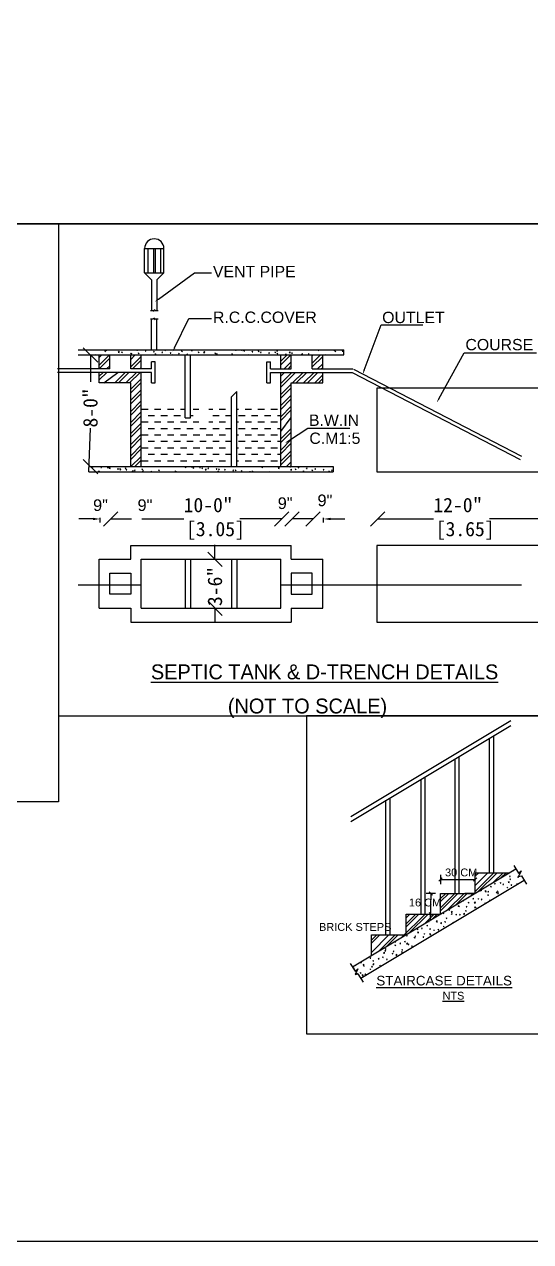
# Model space of a CAD drawing. Header units: metres. Extents: x 515 to 706, y -4 to 163.
# Drawn here: x 595.6 to 603.45, y 71.95 to 90.84 of the extents above; entities that cross this region are included whole.
import ezdxf

# ---------------------------------------------------------------- set-up
doc = ezdxf.new("R2010")
doc.units = ezdxf.units.M
doc.header["$MEASUREMENT"] = 0
doc.styles.add('ld', font='arial.ttf')
doc.styles.add('style1', font='swisse.ttf', dxfattribs={"height": 1})
doc.styles.add('STYLE2', font='@NSimSun.ttf', dxfattribs={"height": 0.23})
doc.styles.add('STYLE3', font='GOTHIC.TTF')

msp = doc.modelspace()

# ---------------------------------------------------------------- linework, layer by layer
at = {"lineweight": 30}
for p, q in [((597.46807, 87.36618), (597.76587, 87.36618)), ((597.46807, 86.98716), (597.46807, 87.36618)), ((597.51953, 87.36618), (597.51953, 86.98716)), ((597.60672, 87.36618), (597.60672, 86.98716)), ((597.63236, 87.36618), (597.63236, 86.98716)), ((597.71442, 87.36618), (597.71442, 86.98716)), ((597.76587, 86.98716), (597.76587, 87.36618)), ((597.46807, 86.98716), (597.76587, 86.98716)), ((597.57636, 86.87887), (597.46807, 86.98716)), ((597.65758, 86.87887), (597.76587, 86.98716)), ((597.68266, 86.58005), (598.24169, 86.98882)), ((598.24169, 86.98882), (598.50448, 86.98882)), ((597.57636, 86.87887), (597.57636, 86.40142)), ((597.65758, 86.87887), (597.65758, 86.40142)), ((597.55832, 86.40142), (597.60379, 86.40142)), ((597.60379, 86.38715), (597.62964, 86.4159)), ((597.62964, 86.40142), (597.67563, 86.40142)), ((597.55832, 86.27288), (597.60379, 86.27288)), ((597.57636, 85.79421), (597.57636, 86.27288)), ((597.60379, 86.28714), (597.62964, 86.25839)), ((597.62964, 86.27288), (597.67563, 86.27288)), ((597.65758, 85.79421), (597.65758, 86.27288)), ((597.93177, 85.82334), (598.15409, 86.27708)), ((598.15409, 86.27708), (598.50448, 86.27708)), ((600.87263, 85.47632), (601.13394, 86.17894)), ((601.13394, 86.17894), (601.7814, 86.17894)), ((596.43931, 85.79421), (600.55437, 85.79421)), ((596.73962, 85.60121), (596.51606, 85.82477)), ((596.866, 85.78503), (596.8748, 85.79421)), ((596.866, 85.78503), (596.88205, 85.78254)), ((596.88206, 85.78254), (596.8807, 85.79421)), ((597.34596, 85.78547), (597.3533, 85.79421)), ((597.34596, 85.78547), (597.35675, 85.78452)), ((597.35675, 85.78452), (597.35497, 85.79421)), ((597.47542, 85.77414), (597.48412, 85.78451)), ((597.48621, 85.77319), (597.48412, 85.78451)), ((597.78027, 85.78599), (597.79291, 85.79084)), ((597.78027, 85.78599), (597.78925, 85.77993)), ((597.78925, 85.77993), (597.79291, 85.79084)), ((598.19042, 85.7816), (598.20251, 85.79421)), ((598.20648, 85.77911), (598.20472, 85.79421)), ((598.87438, 85.78532), (598.88184, 85.79421)), ((598.87438, 85.78532), (598.88516, 85.78437)), ((598.88517, 85.78437), (598.88335, 85.79421)), ((598.96944, 85.78638), (598.98208, 85.79123)), ((598.96944, 85.78638), (598.97842, 85.78033)), ((598.97842, 85.78033), (598.98208, 85.79123)), ((599.00383, 85.77399), (599.01253, 85.78436)), ((599.01462, 85.77304), (599.01254, 85.78436)), ((599.51484, 85.77817), (599.5289, 85.79283)), ((599.53089, 85.77568), (599.5289, 85.79282)), ((600.15861, 85.78678), (600.17124, 85.79163)), ((600.15861, 85.78678), (600.16759, 85.78072)), ((600.16759, 85.78072), (600.17125, 85.79162)), ((600.40279, 85.78516), (600.41038, 85.79421)), ((600.40279, 85.78516), (600.41358, 85.78422)), ((600.41358, 85.78422), (600.41174, 85.79421)), ((600.53225, 85.77384), (600.54095, 85.78421)), ((600.54304, 85.77289), (600.54095, 85.7842)), ((600.55437, 85.71299), (600.55437, 85.79421)), ((596.43931, 85.71299), (600.55437, 85.71299)), ((596.62784, 85.71299), (596.62784, 85.29354)), ((596.69898, 85.71299), (596.71147, 85.71778)), ((596.70987, 85.71299), (596.71147, 85.71778)), ((596.72931, 85.71299), (596.73243, 85.7167)), ((596.73312, 85.71299), (596.73244, 85.7167)), ((596.76418, 85.49641), (596.76418, 85.71299)), ((596.76418, 85.5561), (596.92107, 85.71299)), ((596.76418, 85.67096), (596.80621, 85.71299)), ((596.76418, 85.49867), (596.92662, 85.6611)), ((596.85048, 85.77114), (596.86312, 85.77599)), ((596.85048, 85.77114), (596.85946, 85.76509)), ((596.85946, 85.76509), (596.86312, 85.77599)), ((596.92662, 85.49641), (596.92662, 85.71299)), ((597.05862, 85.75516), (597.07268, 85.76981)), ((597.05862, 85.75516), (597.07467, 85.75267)), ((597.07468, 85.75267), (597.07268, 85.76981)), ((597.10986, 85.75669), (597.1225, 85.76154)), ((597.10986, 85.75669), (597.11884, 85.75063)), ((597.11884, 85.75063), (597.1225, 85.76154)), ((597.25124, 85.72528), (597.2653, 85.73993)), ((597.25124, 85.72528), (597.26729, 85.72279)), ((597.25149, 85.49641), (597.25149, 85.71299)), ((597.25149, 85.6414), (597.32308, 85.71299)), ((597.25149, 85.52654), (597.41393, 85.68897)), ((597.2673, 85.72279), (597.2653, 85.73993)), ((597.27879, 85.49641), (597.41393, 85.63154)), ((597.36924, 85.74223), (597.38188, 85.74708)), ((597.36924, 85.74223), (597.37822, 85.73618)), ((597.37822, 85.73618), (597.38188, 85.74708)), ((597.41393, 85.49641), (597.41393, 85.71299)), ((597.47542, 85.77414), (597.48621, 85.7732)), ((597.63051, 85.6047), (597.57636, 85.6047)), ((597.57636, 85.49641), (597.57636, 85.6047)), ((597.60487, 85.76281), (597.61357, 85.77318)), ((597.60487, 85.76281), (597.61566, 85.76187)), ((597.61566, 85.76187), (597.61358, 85.77318)), ((597.62862, 85.72778), (597.64126, 85.73263)), ((597.62862, 85.72778), (597.6376, 85.72172)), ((597.63051, 85.27982), (597.63051, 85.6047)), ((597.6376, 85.72172), (597.64126, 85.73263)), ((597.73433, 85.75149), (597.74303, 85.76186)), ((597.73433, 85.75149), (597.74511, 85.75054)), ((597.74512, 85.75054), (597.74303, 85.76186)), ((597.86378, 85.74016), (597.87248, 85.75053)), ((597.86378, 85.74016), (597.87457, 85.73922)), ((597.87457, 85.73922), (597.87249, 85.75053)), ((597.888, 85.71332), (597.90064, 85.71817)), ((597.888, 85.71332), (597.8885, 85.71299)), ((597.8989, 85.71299), (597.90064, 85.71817)), ((597.99324, 85.72884), (598.00194, 85.73921)), ((597.99324, 85.72884), (598.00402, 85.72789)), ((598.00403, 85.72789), (598.00194, 85.7392)), ((598.03965, 85.77154), (598.05229, 85.77639)), ((598.03965, 85.77154), (598.04863, 85.76548)), ((598.04863, 85.76548), (598.05229, 85.77638)), ((598.09526, 84.73837), (598.09526, 85.71299)), ((598.12269, 85.71751), (598.13139, 85.72788)), ((598.12269, 85.71751), (598.13348, 85.71657)), ((598.13348, 85.71656), (598.1314, 85.72788)), ((598.17648, 84.73837), (598.17648, 85.71299)), ((598.19042, 85.7816), (598.20647, 85.77911)), ((598.25785, 85.71299), (598.26085, 85.71655)), ((598.26151, 85.71299), (598.26085, 85.71655)), ((598.29903, 85.75708), (598.31167, 85.76193)), ((598.29903, 85.75708), (598.30801, 85.75103)), ((598.30801, 85.75102), (598.31167, 85.76193)), ((598.38304, 85.75173), (598.3971, 85.76638)), ((598.38304, 85.75173), (598.39909, 85.74924)), ((598.3991, 85.74924), (598.3971, 85.76638)), ((598.55841, 85.74263), (598.57105, 85.74748)), ((598.55841, 85.74263), (598.56739, 85.73657)), ((598.56739, 85.73657), (598.57105, 85.74747)), ((598.57566, 85.72186), (598.58972, 85.73651)), ((598.57566, 85.72186), (598.59171, 85.71937)), ((598.59172, 85.71936), (598.58972, 85.7365)), ((598.81779, 85.72817), (598.83043, 85.73302)), ((598.81779, 85.72817), (598.82677, 85.72212)), ((598.82677, 85.72211), (598.83043, 85.73302)), ((599.00383, 85.77399), (599.01462, 85.77305)), ((599.07717, 85.71372), (599.08981, 85.71857)), ((599.07717, 85.71372), (599.07825, 85.71299)), ((599.08794, 85.71299), (599.08981, 85.71856)), ((599.13329, 85.76266), (599.14199, 85.77303)), ((599.13329, 85.76266), (599.14407, 85.76172)), ((599.14408, 85.76172), (599.14199, 85.77303)), ((599.22882, 85.77193), (599.24146, 85.77678)), ((599.22882, 85.77193), (599.2378, 85.76587)), ((599.2378, 85.76587), (599.24146, 85.77678)), ((599.26274, 85.75134), (599.27144, 85.76171)), ((599.26274, 85.75134), (599.27353, 85.75039)), ((599.27353, 85.75039), (599.27145, 85.7617)), ((599.36317, 85.27982), (599.36317, 85.6047)), ((599.36317, 85.6047), (599.41731, 85.6047)), ((599.3922, 85.74001), (599.4009, 85.75038)), ((599.3922, 85.74001), (599.40298, 85.73907)), ((599.40299, 85.73906), (599.4009, 85.75038)), ((599.41731, 85.49641), (599.41731, 85.6047)), ((599.4882, 85.75747), (599.50084, 85.76233)), ((599.4882, 85.75747), (599.49718, 85.75142)), ((599.49718, 85.75142), (599.50084, 85.76232)), ((599.51484, 85.77817), (599.53089, 85.77568)), ((599.52165, 85.72869), (599.53035, 85.73906)), ((599.52165, 85.72869), (599.53244, 85.72774)), ((599.53244, 85.72774), (599.53036, 85.73905)), ((599.57975, 85.49641), (599.57975, 85.71299)), ((599.57975, 85.61502), (599.67771, 85.71299)), ((599.57975, 85.55759), (599.73514, 85.71299)), ((599.63342, 85.49641), (599.74219, 85.60517)), ((599.65111, 85.71736), (599.65981, 85.72773)), ((599.65111, 85.71736), (599.66189, 85.71642)), ((599.6619, 85.71641), (599.65981, 85.72773)), ((599.70746, 85.7483), (599.72152, 85.76295)), ((599.70746, 85.7483), (599.72351, 85.74581)), ((599.72351, 85.74581), (599.72152, 85.76295)), ((599.74219, 85.49641), (599.74219, 85.71299)), ((599.74758, 85.74302), (599.76022, 85.74787)), ((599.74758, 85.74302), (599.75656, 85.73696)), ((599.75656, 85.73696), (599.76022, 85.74787)), ((599.78639, 85.71299), (599.78926, 85.7164)), ((599.78989, 85.71299), (599.78927, 85.7164)), ((599.90008, 85.71843), (599.91414, 85.73308)), ((599.90008, 85.71843), (599.91613, 85.71594)), ((599.91614, 85.71593), (599.91414, 85.73307)), ((600.00696, 85.72857), (600.0196, 85.73342)), ((600.00696, 85.72857), (600.01594, 85.72251)), ((600.01594, 85.72251), (600.0196, 85.73341)), ((600.06706, 85.49641), (600.06706, 85.71299)), ((600.06706, 85.58546), (600.19458, 85.71299)), ((600.06706, 85.70032), (600.07972, 85.71299)), ((600.06706, 85.52803), (600.22949, 85.69047)), ((600.22949, 85.49641), (600.22949, 85.71299)), ((600.26634, 85.71411), (600.27898, 85.71896)), ((600.26634, 85.71411), (600.268, 85.71299)), ((600.27698, 85.71299), (600.27898, 85.71896)), ((600.41799, 85.77232), (600.43062, 85.77717)), ((600.41799, 85.77232), (600.42697, 85.76627)), ((600.42697, 85.76626), (600.43063, 85.77717)), ((600.53225, 85.77384), (600.54303, 85.7729)), ((602.03058, 85.0333), (602.42504, 85.74338)), ((602.42504, 85.74338), (603.54204, 85.74338)), ((596.92662, 85.49641), (596.11444, 85.49641)), ((597.57636, 85.44226), (596.11444, 85.44226)), ((596.76418, 85.27982), (596.76418, 85.44226)), ((596.76418, 85.38381), (596.82264, 85.44226)), ((596.76418, 85.32638), (596.88007, 85.44226)), ((596.83249, 85.27982), (597.05236, 85.44226)), ((596.87678, 85.49641), (596.92662, 85.54624)), ((597.00478, 85.27982), (597.16722, 85.44226)), ((597.06221, 85.27982), (597.22465, 85.44226)), ((597.17707, 85.27982), (597.33951, 85.44226)), ((597.2345, 85.27982), (597.39694, 85.44226)), ((597.57636, 85.49641), (597.25149, 85.49641)), ((597.39365, 85.49641), (597.41393, 85.51668)), ((597.41393, 83.98033), (597.41393, 85.44226)), ((597.57636, 85.27982), (597.57636, 85.44226)), ((599.41731, 85.49641), (599.74219, 85.49641)), ((599.41731, 85.44226), (600.6875, 85.44226)), ((599.41731, 85.27982), (599.41731, 85.44226)), ((599.57975, 83.98033), (599.57975, 85.44226)), ((599.57975, 85.27044), (599.75157, 85.44226)), ((599.57975, 85.3853), (599.63671, 85.44226)), ((599.57975, 85.21301), (599.809, 85.44226)), ((599.69085, 85.49641), (599.74219, 85.54774)), ((599.76142, 85.27982), (599.92386, 85.44226)), ((599.81885, 85.27982), (599.98129, 85.44226)), ((599.93371, 85.27982), (600.09615, 85.44226)), ((599.99114, 85.27982), (600.15358, 85.44226)), ((600.06706, 85.49641), (600.6982, 85.49641)), ((600.15029, 85.49641), (600.22949, 85.57561)), ((600.20772, 85.49641), (600.22949, 85.51818)), ((600.22949, 85.27982), (600.22949, 85.44226)), ((600.6875, 85.44226), (603.29289, 84.09228)), ((600.7081, 85.49233), (603.31349, 84.14235)), ((597.25149, 85.27982), (596.76418, 85.27982)), ((597.25149, 85.18196), (597.41393, 85.34439)), ((597.25149, 85.12453), (597.41393, 85.28696)), ((597.25149, 83.98033), (597.25149, 85.27982)), ((597.57636, 85.27982), (597.63051, 85.27982)), ((599.36317, 85.27982), (599.41731, 85.27982)), ((599.57975, 85.09815), (599.74219, 85.26059)), ((599.74219, 83.98033), (599.74219, 85.27982)), ((599.74219, 85.27982), (600.22949, 85.27982)), ((600.106, 85.27982), (600.22949, 85.40332)), ((600.16343, 85.27982), (600.22949, 85.34589)), ((597.25149, 85.00967), (597.41393, 85.1721)), ((597.25149, 84.95224), (597.41393, 85.11467)), ((598.8172, 85.06324), (598.89842, 85.14446)), ((598.8172, 83.98033), (598.8172, 85.06324)), ((598.89842, 83.98033), (598.89842, 85.14446)), ((599.57975, 85.04072), (599.74219, 85.20316)), ((599.57975, 84.92586), (599.74219, 85.0883)), ((599.57975, 84.86843), (599.74219, 85.03087)), ((601.07001, 85.19861), (601.07001, 83.89911)), ((603.66899, 85.19861), (601.07001, 85.19861)), ((597.25149, 84.83738), (597.41393, 84.99981)), ((597.25149, 84.77995), (597.41393, 84.94238)), ((597.4203, 84.87321), (597.52057, 84.87321)), ((597.62084, 84.87321), (597.72111, 84.87321)), ((597.82138, 84.87321), (597.92165, 84.87321)), ((598.02192, 84.87321), (598.09526, 84.87321)), ((598.22246, 84.87321), (598.31001, 84.87321)), ((598.46257, 84.87321), (598.52327, 84.87321)), ((598.62354, 84.87321), (598.72381, 84.87321)), ((598.89842, 84.87321), (598.92435, 84.87321)), ((599.02462, 84.87321), (599.12489, 84.87321)), ((599.22516, 84.87321), (599.32542, 84.87321)), ((599.42569, 84.87321), (599.52596, 84.87321)), ((599.57975, 84.75357), (599.74219, 84.91601)), ((599.57975, 84.69614), (599.74219, 84.85858)), ((597.25149, 84.66509), (597.41393, 84.82752)), ((597.25149, 84.60766), (597.41393, 84.77009)), ((597.25149, 84.4928), (597.41393, 84.65523)), ((597.41393, 84.77294), (597.4203, 84.77294)), ((597.4203, 84.67268), (597.52057, 84.67268)), ((597.52057, 84.77294), (597.62084, 84.77294)), ((597.62084, 84.67268), (597.72111, 84.67268)), ((597.72111, 84.77294), (597.82138, 84.77294)), ((597.82138, 84.67268), (597.92165, 84.67268)), ((597.92165, 84.77294), (598.02192, 84.77294)), ((598.02192, 84.67268), (598.12219, 84.67268)), ((598.09526, 84.73837), (598.17648, 84.73837)), ((598.17648, 84.77294), (598.22246, 84.77294)), ((598.22246, 84.67268), (598.31001, 84.67268)), ((598.46257, 84.67268), (598.52327, 84.67268)), ((598.52327, 84.77294), (598.62354, 84.77294)), ((598.62354, 84.67268), (598.72381, 84.67268)), ((598.72381, 84.77294), (598.8172, 84.77294)), ((598.89842, 84.67268), (598.92435, 84.67268)), ((598.92435, 84.77294), (599.02462, 84.77294)), ((599.02462, 84.67268), (599.12489, 84.67268)), ((599.12489, 84.77294), (599.22516, 84.77294)), ((599.22516, 84.67268), (599.32542, 84.67268)), ((599.32542, 84.77294), (599.42569, 84.77294)), ((599.42569, 84.67268), (599.52596, 84.67268)), ((599.52596, 84.77294), (599.57975, 84.77294)), ((599.57975, 84.52385), (599.74219, 84.74372)), ((596.60175, 83.89911), (596.62784, 84.57795)), ((597.25149, 84.43537), (597.41393, 84.5978)), ((597.25149, 84.32051), (597.41393, 84.48294)), ((597.41393, 84.57241), (597.4203, 84.57241)), ((597.4203, 84.47214), (597.52057, 84.47214)), ((597.52057, 84.57241), (597.62084, 84.57241)), ((597.62084, 84.47214), (597.72111, 84.47214)), ((597.72111, 84.57241), (597.82138, 84.57241)), ((597.82138, 84.47214), (597.92165, 84.47214)), ((597.92165, 84.57241), (598.02192, 84.57241)), ((598.02192, 84.47214), (598.12219, 84.47214)), ((598.12219, 84.57241), (598.22246, 84.57241)), ((598.22246, 84.47214), (598.32273, 84.47214)), ((598.32273, 84.57241), (598.423, 84.57241)), ((598.423, 84.47214), (598.52327, 84.47214)), ((598.52327, 84.57241), (598.62354, 84.57241)), ((598.62354, 84.47214), (598.72381, 84.47214)), ((598.72381, 84.57241), (598.8172, 84.57241)), ((598.89842, 84.47214), (598.92435, 84.47214)), ((598.92435, 84.57241), (599.02462, 84.57241)), ((599.02462, 84.47214), (599.12489, 84.47214)), ((599.12489, 84.57241), (599.22516, 84.57241)), ((599.22516, 84.47214), (599.32542, 84.47214)), ((599.32542, 84.57241), (599.42569, 84.57241)), ((599.42569, 84.47214), (599.52596, 84.47214)), ((599.52596, 84.57241), (599.57975, 84.57241)), ((599.57975, 84.40899), (599.74219, 84.57143)), ((599.57975, 84.35156), (599.74219, 84.514)), ((599.70079, 84.38048), (600.00095, 84.57815)), ((600.00095, 84.57815), (600.64982, 84.57815)), ((597.25149, 84.26308), (597.41393, 84.42551)), ((597.25149, 84.14822), (597.41393, 84.31065)), ((597.41393, 84.37187), (597.4203, 84.37187)), ((597.4203, 84.2716), (597.52057, 84.2716)), ((597.52057, 84.37187), (597.62084, 84.37187)), ((597.62084, 84.2716), (597.72111, 84.2716)), ((597.72111, 84.37187), (597.82138, 84.37187)), ((597.82138, 84.2716), (597.92165, 84.2716)), ((597.92165, 84.37187), (598.02192, 84.37187)), ((598.02192, 84.2716), (598.12219, 84.2716)), ((598.12219, 84.37187), (598.22246, 84.37187)), ((598.22246, 84.2716), (598.32273, 84.2716)), ((598.32273, 84.37187), (598.423, 84.37187)), ((598.423, 84.2716), (598.52327, 84.2716)), ((598.52327, 84.37187), (598.62354, 84.37187)), ((598.62354, 84.2716), (598.72381, 84.2716)), ((598.72381, 84.37187), (598.8172, 84.37187)), ((598.89842, 84.2716), (598.92435, 84.2716)), ((598.92435, 84.37187), (599.02462, 84.37187)), ((599.02462, 84.2716), (599.12489, 84.2716)), ((599.12489, 84.37187), (599.22516, 84.37187)), ((599.22516, 84.2716), (599.32542, 84.2716)), ((599.32542, 84.37187), (599.42569, 84.37187)), ((599.42569, 84.2716), (599.52596, 84.2716)), ((599.52596, 84.37187), (599.57975, 84.37187)), ((599.57975, 84.2367), (599.74219, 84.39914)), ((599.57975, 84.17927), (599.74219, 84.34171)), ((596.51606, 84.09211), (596.73962, 83.86855)), ((597.25149, 84.09079), (597.41393, 84.25322)), ((597.2559, 83.98033), (597.41393, 84.13836)), ((597.41393, 84.17133), (597.4203, 84.17133)), ((597.52057, 84.17133), (597.62084, 84.17133)), ((597.72111, 84.17133), (597.82138, 84.17133)), ((597.92165, 84.17133), (598.02192, 84.17133)), ((598.12219, 84.17133), (598.22246, 84.17133)), ((598.32273, 84.17133), (598.423, 84.17133)), ((598.52327, 84.17133), (598.62354, 84.17133)), ((598.72381, 84.17133), (598.8172, 84.17133)), ((598.92435, 84.17133), (599.02462, 84.17133)), ((599.12489, 84.17133), (599.22516, 84.17133)), ((599.32542, 84.17133), (599.42569, 84.17133)), ((599.52596, 84.17133), (599.57975, 84.17133)), ((599.57975, 84.06441), (599.74219, 84.22685)), ((599.57975, 84.00698), (599.74219, 84.16942)), ((596.60175, 83.98033), (600.39193, 83.98033)), ((596.60175, 83.89911), (600.39193, 83.89911)), ((596.65006, 83.98033), (596.65568, 83.97654)), ((596.65568, 83.97654), (596.65695, 83.98033)), ((596.66092, 83.97544), (596.66502, 83.98033)), ((596.66092, 83.97544), (596.67171, 83.9745)), ((596.67171, 83.9745), (596.67063, 83.98033)), ((596.75443, 83.90993), (596.76707, 83.91478)), ((596.75443, 83.90993), (596.76341, 83.90387)), ((596.76341, 83.90387), (596.76707, 83.91478)), ((596.79037, 83.96411), (596.79908, 83.97448)), ((596.79037, 83.96411), (596.80116, 83.96317)), ((596.80117, 83.96317), (596.79908, 83.97448)), ((596.88874, 83.96372), (596.90279, 83.97837)), ((596.88874, 83.96372), (596.90479, 83.96123)), ((596.90479, 83.96123), (596.9028, 83.97837)), ((596.90608, 83.96814), (596.91872, 83.97299)), ((596.90608, 83.96814), (596.91506, 83.96209)), ((596.91506, 83.96209), (596.91872, 83.97299)), ((596.91983, 83.95279), (596.92853, 83.96316)), ((596.91983, 83.95279), (596.93062, 83.95184)), ((596.93062, 83.95184), (596.92853, 83.96316)), ((597.02329, 83.89911), (597.02645, 83.90033)), ((597.02605, 83.89911), (597.02645, 83.90033)), ((597.04928, 83.94146), (597.05799, 83.95183)), ((597.04928, 83.94146), (597.06007, 83.94052)), ((597.06007, 83.94052), (597.05799, 83.95183)), ((597.08136, 83.93384), (597.09541, 83.94849)), ((597.08136, 83.93384), (597.09741, 83.93135)), ((597.09741, 83.93135), (597.09542, 83.94849)), ((597.16546, 83.95369), (597.1781, 83.95854)), ((597.16546, 83.95369), (597.17444, 83.94763)), ((597.17444, 83.94763), (597.1781, 83.95854)), ((597.17874, 83.93014), (597.18744, 83.94051)), ((597.17874, 83.93014), (597.18953, 83.92919)), ((597.18953, 83.92919), (597.18744, 83.9405)), ((597.27398, 83.90397), (597.28804, 83.91862)), ((597.27398, 83.90397), (597.29003, 83.90148)), ((597.29003, 83.90148), (597.28804, 83.91862)), ((597.30819, 83.91881), (597.31689, 83.92918)), ((597.30819, 83.91881), (597.31898, 83.91787)), ((597.31333, 83.98033), (597.41393, 84.08093)), ((597.31898, 83.91787), (597.3169, 83.92918)), ((597.4203, 84.07106), (597.52057, 84.07106)), ((597.42484, 83.93923), (597.43748, 83.94408)), ((597.42484, 83.93923), (597.43382, 83.93318)), ((597.43382, 83.93318), (597.43748, 83.94408)), ((597.43765, 83.90749), (597.44635, 83.91785)), ((597.43765, 83.90749), (597.44844, 83.90654)), ((597.44844, 83.90654), (597.44635, 83.91785)), ((597.56958, 83.89911), (597.5758, 83.90653)), ((597.57717, 83.89911), (597.57581, 83.90653)), ((597.62084, 84.07106), (597.72111, 84.07106)), ((597.68422, 83.92478), (597.69686, 83.92963)), ((597.68422, 83.92478), (597.6932, 83.91872)), ((597.6932, 83.91872), (597.69686, 83.92963)), ((597.82138, 84.07106), (597.92165, 84.07106)), ((597.83981, 83.98033), (597.84485, 83.97694)), ((597.84485, 83.97693), (597.84599, 83.98033)), ((597.9436, 83.91032), (597.95624, 83.91517)), ((597.9436, 83.91032), (597.95258, 83.90427)), ((597.95258, 83.90427), (597.95624, 83.91517)), ((598.02192, 84.07106), (598.12219, 84.07106)), ((598.09525, 83.96854), (598.10789, 83.97339)), ((598.09525, 83.96854), (598.10423, 83.96248)), ((598.10423, 83.96248), (598.10789, 83.97338)), ((598.18933, 83.97529), (598.19356, 83.98033)), ((598.18933, 83.97529), (598.20012, 83.97435)), ((598.20013, 83.97434), (598.19902, 83.98033)), ((598.21143, 83.89911), (598.21562, 83.90072)), ((598.21316, 83.96029), (598.22721, 83.97494)), ((598.21316, 83.96029), (598.22921, 83.9578)), ((598.21509, 83.89911), (598.21562, 83.90072)), ((598.22246, 84.07106), (598.32273, 84.07106)), ((598.22921, 83.9578), (598.22722, 83.97494)), ((598.31879, 83.96396), (598.32749, 83.97433)), ((598.31879, 83.96396), (598.32958, 83.96302)), ((598.32958, 83.96302), (598.32749, 83.97433)), ((598.35463, 83.95408), (598.36727, 83.95893)), ((598.35463, 83.95408), (598.36361, 83.94803)), ((598.36361, 83.94802), (598.36727, 83.95893)), ((598.40578, 83.93041), (598.41983, 83.94507)), ((598.40578, 83.93041), (598.42183, 83.92793)), ((598.42183, 83.92792), (598.41984, 83.94506)), ((598.423, 84.07106), (598.52327, 84.07106)), ((598.44824, 83.95264), (598.45694, 83.96301)), ((598.44824, 83.95264), (598.45903, 83.95169)), ((598.45903, 83.95169), (598.45695, 83.963)), ((598.5777, 83.94131), (598.5864, 83.95168)), ((598.5777, 83.94131), (598.58849, 83.94037)), ((598.58849, 83.94037), (598.5864, 83.95168)), ((598.5984, 83.90054), (598.61245, 83.91519)), ((598.5984, 83.90054), (598.6076, 83.89911)), ((598.61433, 83.89911), (598.61246, 83.91519)), ((598.61401, 83.93963), (598.62665, 83.94448)), ((598.61401, 83.93963), (598.62299, 83.93357)), ((598.62299, 83.93357), (598.62665, 83.94447)), ((598.62354, 84.07106), (598.72381, 84.07106)), ((598.70715, 83.92999), (598.71585, 83.94036)), ((598.70715, 83.92999), (598.71794, 83.92904)), ((598.71794, 83.92904), (598.71586, 83.94035)), ((598.83661, 83.91866), (598.84531, 83.92903)), ((598.83661, 83.91866), (598.8474, 83.91772)), ((598.8474, 83.91771), (598.84531, 83.92903)), ((598.87339, 83.92517), (598.88603, 83.93002)), ((598.87339, 83.92517), (598.88237, 83.91912)), ((598.88237, 83.91911), (598.88603, 83.93002)), ((598.89842, 84.07106), (598.92435, 84.07106)), ((598.96606, 83.90733), (598.97476, 83.9177)), ((598.96606, 83.90733), (598.97685, 83.90639)), ((598.97685, 83.90639), (598.97477, 83.9177)), ((599.02462, 84.07106), (599.12489, 84.07106)), ((599.02957, 83.98033), (599.03402, 83.97733)), ((599.03402, 83.97733), (599.03503, 83.98033)), ((599.09812, 83.89911), (599.10422, 83.90638)), ((599.10556, 83.89911), (599.10422, 83.90638)), ((599.13277, 83.91072), (599.14541, 83.91557)), ((599.13277, 83.91072), (599.14175, 83.90466)), ((599.14175, 83.90466), (599.14541, 83.91557)), ((599.22516, 84.07106), (599.32542, 84.07106)), ((599.28442, 83.96893), (599.29706, 83.97378)), ((599.28442, 83.96893), (599.2934, 83.96287)), ((599.2934, 83.96287), (599.29706, 83.97378)), ((599.39958, 83.89911), (599.40479, 83.90111)), ((599.40412, 83.89911), (599.40479, 83.90111)), ((599.42569, 84.07106), (599.52596, 84.07106)), ((599.53757, 83.95686), (599.55163, 83.97151)), ((599.53757, 83.95686), (599.55363, 83.95437)), ((599.5438, 83.95447), (599.55644, 83.95933)), ((599.5438, 83.95447), (599.55278, 83.94842)), ((599.55363, 83.95437), (599.55163, 83.97151)), ((599.55278, 83.94842), (599.55644, 83.95932)), ((599.66796, 83.98033), (599.74219, 84.05456)), ((599.71775, 83.97514), (599.72211, 83.98033)), ((599.71775, 83.97514), (599.72854, 83.9742)), ((599.72539, 83.98033), (599.74219, 83.99713)), ((599.72854, 83.97419), (599.72741, 83.98033)), ((599.73019, 83.92699), (599.74425, 83.94164)), ((599.73019, 83.92699), (599.74625, 83.9245)), ((599.74625, 83.92449), (599.74426, 83.94163)), ((599.80318, 83.94002), (599.81582, 83.94487)), ((599.80318, 83.94002), (599.81216, 83.93396)), ((599.81216, 83.93396), (599.81582, 83.94487)), ((599.8472, 83.96381), (599.8559, 83.97418)), ((599.8472, 83.96381), (599.85799, 83.96287)), ((599.85799, 83.96287), (599.85591, 83.97418)), ((599.92474, 83.89911), (599.93687, 83.91176)), ((599.93835, 83.89911), (599.93688, 83.91176)), ((599.97666, 83.95249), (599.98536, 83.96286)), ((599.97666, 83.95249), (599.98745, 83.95154)), ((599.98745, 83.95154), (599.98536, 83.96285)), ((600.06256, 83.92557), (600.0752, 83.93042)), ((600.06256, 83.92557), (600.07154, 83.91951)), ((600.07154, 83.91951), (600.0752, 83.93041)), ((600.10611, 83.94116), (600.11481, 83.95153)), ((600.10611, 83.94116), (600.1169, 83.94022)), ((600.1169, 83.94021), (600.11482, 83.95153)), ((600.21932, 83.98033), (600.22319, 83.97772)), ((600.22319, 83.97772), (600.22407, 83.98033)), ((600.23557, 83.92984), (600.24427, 83.94021)), ((600.23557, 83.92984), (600.24636, 83.92889)), ((600.24636, 83.92889), (600.24427, 83.9402)), ((600.32194, 83.91111), (600.33458, 83.91596)), ((600.32194, 83.91111), (600.33092, 83.90506)), ((600.33092, 83.90505), (600.33458, 83.91596)), ((600.36502, 83.91851), (600.37372, 83.92888)), ((600.36502, 83.91851), (600.37581, 83.91757)), ((600.37581, 83.91756), (600.37373, 83.92888)), ((600.39193, 83.98033), (600.39193, 83.89911)), ((601.07001, 83.89911), (603.66899, 83.89911)), ((596.66842, 83.16694), (596.44476, 83.16694)), ((596.77672, 83.11279), (596.77672, 83.18499)), ((597.05093, 83.2792), (596.82737, 83.05564)), ((596.93915, 83.16742), (597.26403, 83.16742)), ((597.42646, 83.16694), (598.07396, 83.16694)), ((599.59228, 83.16694), (598.94479, 83.16694)), ((599.4805, 83.05516), (599.70406, 83.27872)), ((599.8665, 83.2792), (599.64294, 83.05564)), ((600.07959, 83.16742), (599.75472, 83.16742)), ((599.96781, 83.05564), (600.19137, 83.2792)), ((600.24203, 83.11279), (600.24203, 83.18499)), ((600.35032, 83.16694), (600.57398, 83.16694)), ((601.19432, 83.27872), (600.97076, 83.05516)), ((601.08254, 83.16694), (601.94662, 83.16694)), ((603.68152, 83.16694), (602.81745, 83.16694)), ((598.55839, 82.5406), (598.55839, 82.76416)), ((597.25149, 82.75719), (599.74219, 82.75719)), ((597.25149, 82.5406), (597.25149, 82.75719)), ((598.44661, 82.65238), (598.67016, 82.42883)), ((599.74219, 82.5406), (599.74219, 82.75719)), ((601.07001, 82.75719), (601.07001, 81.56599)), ((603.66899, 82.75719), (601.07001, 82.75719)), ((596.76418, 81.78257), (596.76418, 82.5406)), ((596.76418, 82.5406), (597.25149, 82.5406)), ((597.41393, 82.5406), (599.57975, 82.5406)), ((597.41393, 81.78257), (597.41393, 82.5406)), ((598.09526, 82.5406), (598.09526, 81.78257)), ((598.17648, 82.5406), (598.17648, 81.78257)), ((598.8172, 82.5406), (598.8172, 81.78257)), ((598.89842, 82.5406), (598.89842, 81.78257)), ((599.57975, 81.78257), (599.57975, 82.5406)), ((599.74219, 82.5406), (600.22949, 82.5406)), ((600.22949, 81.78257), (600.22949, 82.5406)), ((596.92662, 82.32402), (597.25149, 82.32402)), ((596.92662, 81.99915), (596.92662, 82.32402)), ((597.25149, 82.32402), (597.25149, 81.99915)), ((600.06706, 82.32402), (599.74219, 82.32402)), ((599.74219, 82.32402), (599.74219, 81.99915)), ((600.06706, 81.99915), (600.06706, 82.32402)), ((596.43931, 82.14354), (597.41393, 82.14354)), ((599.57975, 82.14354), (603.31349, 82.14354)), ((597.25149, 81.99915), (596.92662, 81.99915)), ((598.67016, 81.67079), (598.44661, 81.89435)), ((599.74219, 81.99915), (600.06706, 81.99915)), ((596.76418, 81.78257), (597.25149, 81.78257)), ((597.25149, 81.78257), (597.25149, 81.56599)), ((597.41393, 81.78257), (599.57975, 81.78257)), ((598.55839, 81.78257), (598.55839, 81.55901)), ((599.74219, 81.78257), (600.22949, 81.78257)), ((599.74219, 81.78257), (599.74219, 81.56599)), ((597.25149, 81.56599), (599.74219, 81.56599)), ((601.07001, 81.56599), (603.66899, 81.56599)), ((602.59257, 77.35509), (602.43378, 77.35483))]:
    msp.add_line(p, q, dxfattribs=at)
at = {"linetype": 'ByBlock', "lineweight": 30}
for p, q in [((600.66382, 78.54784), (603.14596, 80.03712)), ((600.66382, 78.47284), (603.14596, 79.96212)), ((602.81739, 77.67665), (602.81739, 79.76499)), ((602.88171, 77.67665), (602.88171, 79.80357)), ((602.28146, 77.35509), (602.28146, 79.44342)), ((602.34577, 77.35509), (602.34577, 79.48201)), ((601.75597, 77.03352), (601.75597, 79.12186)), ((601.82029, 77.03352), (601.82029, 79.16045)), ((601.20959, 76.71196), (601.20959, 78.8003)), ((601.2739, 76.71196), (601.2739, 78.83889)), ((600.6909, 76.21408), (603.22485, 77.73445)), ((602.59257, 77.67665), (603.12851, 77.67665)), ((602.59257, 77.35509), (602.59257, 77.67665)), ((602.59257, 77.66861), (602.60061, 77.67665)), ((602.59257, 77.38439), (602.88483, 77.67665)), ((602.59257, 77.62124), (602.64798, 77.67665)), ((602.59257, 77.47913), (602.79009, 77.67665)), ((602.63774, 77.38219), (602.9322, 77.67665)), ((602.87459, 77.5243), (603.02694, 77.67665)), ((602.99302, 77.59535), (603.07431, 77.67665)), ((603.1752, 77.70466), (603.18344, 77.6991)), ((603.17836, 77.70656), (603.18706, 77.7099)), ((603.18341, 77.69896), (603.18704, 77.70976)), ((603.191, 77.7898), (603.26424, 77.67005)), ((603.26424, 77.67005), (603.30586, 77.70498)), ((603.30586, 77.70498), (603.26591, 77.61848)), ((600.81788, 76.04027), (603.35183, 77.56064)), ((602.08216, 77.59666), (602.03112, 77.54562)), ((602.56705, 77.54562), (602.61809, 77.59666)), ((602.89385, 77.50466), (602.90246, 77.51492)), ((602.89385, 77.50466), (602.90453, 77.50372)), ((602.90451, 77.50358), (602.90244, 77.51478)), ((602.92611, 77.55521), (602.92994, 77.55461)), ((602.92992, 77.5545), (602.92959, 77.5573)), ((602.98098, 77.51793), (602.99349, 77.52274)), ((602.98098, 77.51793), (602.98987, 77.51194)), ((602.98984, 77.5118), (602.99347, 77.5226)), ((603.02199, 77.49345), (603.0306, 77.50371)), ((603.02199, 77.49345), (603.03266, 77.49251)), ((603.03264, 77.49237), (603.03058, 77.50357)), ((603.10471, 77.52751), (603.11863, 77.54201)), ((603.10471, 77.52751), (603.1206, 77.52505)), ((603.12058, 77.52493), (603.1186, 77.5419)), ((603.12533, 77.61661), (603.13395, 77.62688)), ((603.12533, 77.61661), (603.13601, 77.61568)), ((603.13108, 77.57555), (603.14359, 77.58035)), ((603.13108, 77.57555), (603.13997, 77.56956)), ((603.13599, 77.61554), (603.13392, 77.62674)), ((603.13995, 77.56942), (603.14357, 77.58022)), ((603.15012, 77.48224), (603.15873, 77.4925)), ((603.15012, 77.48224), (603.1608, 77.4813)), ((603.16078, 77.48116), (603.15871, 77.49236)), ((603.23772, 77.50363), (603.25023, 77.50843)), ((603.23772, 77.50363), (603.2466, 77.49763)), ((603.24658, 77.49749), (603.2502, 77.50829)), ((603.25347, 77.6054), (603.26208, 77.61567)), ((603.25347, 77.6054), (603.26415, 77.60447)), ((603.26412, 77.60433), (603.26206, 77.61553)), ((603.26591, 77.61848), (603.30918, 77.62847)), ((603.30918, 77.62847), (603.39075, 77.49873)), ((601.93071, 77.32956), (601.87967, 77.38061)), ((601.90519, 77.35509), (601.89784, 76.93825)), ((602.05664, 77.03352), (602.05664, 77.35509)), ((602.05664, 77.35509), (602.59257, 77.35509)), ((602.05664, 77.13268), (602.27905, 77.35509)), ((602.05664, 77.27479), (602.13693, 77.35509)), ((602.05664, 77.22742), (602.1843, 77.35509)), ((602.05664, 77.08531), (602.32642, 77.35509)), ((602.16404, 77.09796), (602.42116, 77.35509)), ((602.28246, 77.16902), (602.46853, 77.35509)), ((602.51931, 77.31113), (602.56327, 77.35509)), ((602.55902, 77.26954), (602.56763, 77.2798)), ((602.56968, 77.26846), (602.56761, 77.27966)), ((602.66237, 77.3927), (602.66957, 77.40128)), ((602.66237, 77.3927), (602.67305, 77.39177)), ((602.67302, 77.39163), (602.67108, 77.40219)), ((602.68078, 77.4027), (602.69329, 77.4075)), ((602.68078, 77.4027), (602.68967, 77.3967)), ((602.68964, 77.39656), (602.69326, 77.40736)), ((602.74708, 77.38306), (602.761, 77.39756)), ((602.74708, 77.38306), (602.76297, 77.38059)), ((602.76295, 77.38048), (602.76097, 77.39745)), ((602.78741, 77.33077), (602.79992, 77.33557)), ((602.78741, 77.33077), (602.7963, 77.32478)), ((602.7905, 77.38149), (602.79912, 77.39176)), ((602.7905, 77.38149), (602.80118, 77.38056)), ((602.79628, 77.32464), (602.7999, 77.33543)), ((602.80116, 77.38042), (602.79909, 77.39162)), ((602.83088, 77.46032), (602.84339, 77.46512)), ((602.83088, 77.46032), (602.83977, 77.45432)), ((602.83974, 77.45418), (602.84337, 77.46498)), ((602.91864, 77.37028), (602.92725, 77.38055)), ((602.91864, 77.37028), (602.92932, 77.36935)), ((602.92929, 77.36921), (602.92723, 77.38041)), ((602.93751, 77.38839), (602.95002, 77.39319)), ((602.93751, 77.38839), (602.9464, 77.3824)), ((602.93774, 77.35349), (602.95165, 77.36799)), ((602.93774, 77.35349), (602.95363, 77.35102)), ((602.94638, 77.38226), (602.95, 77.39305)), ((602.9536, 77.35091), (602.95163, 77.36788)), ((603.08762, 77.44601), (603.10012, 77.45081)), ((603.08762, 77.44601), (603.0965, 77.44001)), ((603.09648, 77.43988), (603.1001, 77.45067)), ((602.18701, 77.1003), (602.19952, 77.1051)), ((602.18701, 77.1003), (602.19589, 77.0943)), ((602.19587, 77.09417), (602.19949, 77.10496)), ((602.32754, 77.15758), (602.33615, 77.16785)), ((602.32754, 77.15758), (602.33822, 77.15665)), ((602.33819, 77.15651), (602.33613, 77.16771)), ((602.33711, 77.15792), (602.34962, 77.16272)), ((602.33711, 77.15792), (602.346, 77.15192)), ((602.34597, 77.15178), (602.34959, 77.16258)), ((602.39659, 77.2375), (602.40534, 77.23614)), ((602.40532, 77.23603), (602.40459, 77.2423)), ((602.44374, 77.08599), (602.45625, 77.09079)), ((602.45261, 77.07986), (602.45623, 77.09065)), ((602.45567, 77.14637), (602.46429, 77.15664)), ((602.45567, 77.14637), (602.46635, 77.14544)), ((602.46633, 77.1453), (602.46426, 77.1565)), ((602.48721, 77.21553), (602.49972, 77.22034)), ((602.48721, 77.21553), (602.4961, 77.20954)), ((602.49607, 77.2094), (602.4997, 77.2202)), ((602.55902, 77.26954), (602.5697, 77.2686)), ((602.58011, 77.20904), (602.59402, 77.22354)), ((602.58011, 77.20904), (602.596, 77.20657)), ((602.58381, 77.13516), (602.59242, 77.14543)), ((602.58381, 77.13516), (602.59449, 77.13423)), ((602.59446, 77.13409), (602.5924, 77.14529)), ((602.59385, 77.14361), (602.60635, 77.14841)), ((602.59385, 77.14361), (602.60273, 77.13761)), ((602.59597, 77.20646), (602.594, 77.22343)), ((602.60271, 77.13748), (602.60633, 77.14827)), ((602.63731, 77.27315), (602.64982, 77.27795)), ((602.63731, 77.27315), (602.6462, 77.26716)), ((602.64617, 77.26702), (602.6498, 77.27782)), ((602.68716, 77.25833), (602.69577, 77.26859)), ((602.68716, 77.25833), (602.69783, 77.25739)), ((602.69781, 77.25725), (602.69575, 77.26845)), ((602.74395, 77.20123), (602.75645, 77.20603)), ((602.74395, 77.20123), (602.74812, 77.19841)), ((602.75539, 77.20277), (602.75643, 77.20589)), ((602.81529, 77.24712), (602.8239, 77.25738)), ((602.81529, 77.24712), (602.82597, 77.24618)), ((602.82595, 77.24604), (602.82388, 77.25724)), ((601.45348, 76.67163), (601.81537, 77.03352)), ((601.5207, 76.71196), (601.5207, 77.03352)), ((601.5207, 77.02308), (601.53115, 77.03352)), ((601.5207, 76.88096), (601.67326, 77.03352)), ((601.5207, 76.9757), (601.57852, 77.03352)), ((601.5207, 76.83359), (601.72063, 77.03352)), ((601.5207, 77.03352), (602.05664, 77.03352)), ((601.57191, 76.74269), (601.86274, 77.03352)), ((601.80876, 76.8848), (601.95748, 77.03352)), ((601.86707, 76.91979), (601.88074, 76.91767)), ((601.88071, 76.91756), (601.87958, 76.92729)), ((601.87967, 77.05905), (601.93071, 77.008)), ((601.92718, 76.95585), (602.00486, 77.03352)), ((601.99271, 76.92246), (602.00132, 76.93273)), ((601.99271, 76.92246), (602.00339, 76.92153)), ((601.99344, 76.91313), (602.00595, 76.91794)), ((601.99344, 76.91313), (602.00233, 76.90714)), ((602.00336, 76.92139), (602.0013, 76.93259)), ((602.0023, 76.907), (602.00592, 76.9178)), ((602.05551, 76.89056), (602.06942, 76.90506)), ((602.07137, 76.88799), (602.0694, 76.90495)), ((602.09606, 77.04563), (602.10467, 77.05589)), ((602.09606, 77.04563), (602.10673, 77.04469)), ((602.10671, 77.04456), (602.10465, 77.05575)), ((602.12084, 76.91125), (602.12946, 76.92152)), ((602.12084, 76.91125), (602.13152, 76.91032)), ((602.1315, 76.91018), (602.12943, 76.92138)), ((602.14354, 76.97075), (602.15605, 76.97555)), ((602.14354, 76.97075), (602.15243, 76.96476)), ((602.1524, 76.96462), (602.15603, 76.97542)), ((602.22248, 77.06458), (602.23639, 77.07909)), ((602.22248, 77.06458), (602.23837, 77.06212)), ((602.22419, 77.03442), (602.2328, 77.04468)), ((602.22419, 77.03442), (602.23487, 77.03348)), ((602.23485, 77.03335), (602.23278, 77.04454)), ((602.23834, 77.06201), (602.23637, 77.07897)), ((602.24898, 76.90004), (602.25759, 76.91031)), ((602.25858, 76.90469), (602.25757, 76.91017)), ((602.29364, 77.02837), (602.30615, 77.03317)), ((602.29364, 77.02837), (602.30253, 77.02238)), ((602.3025, 77.02224), (602.30613, 77.03303)), ((602.35233, 77.02321), (602.36094, 77.03347)), ((602.35233, 77.02321), (602.363, 77.02227)), ((602.36298, 77.02213), (602.36092, 77.03333)), ((602.41314, 77.03501), (602.42705, 77.04952)), ((602.41314, 77.03501), (602.42903, 77.03255)), ((602.429, 77.03244), (602.42703, 77.04941)), ((602.44374, 77.08599), (602.45263, 77.08)), ((601.69324, 76.7979), (601.70575, 76.8027)), ((601.69324, 76.7979), (601.70212, 76.7919)), ((601.69788, 76.74611), (601.71179, 76.76061)), ((601.69788, 76.74611), (601.71377, 76.74365)), ((601.7021, 76.79177), (601.70572, 76.80256)), ((601.71374, 76.74354), (601.71177, 76.7605)), ((601.76123, 76.81051), (601.76984, 76.82077)), ((601.76123, 76.81051), (601.7719, 76.80958)), ((601.77188, 76.80944), (601.76982, 76.82063)), ((601.79987, 76.72597), (601.81238, 76.73077)), ((601.79987, 76.72597), (601.80876, 76.71998)), ((601.80873, 76.71984), (601.81236, 76.73064)), ((601.84334, 76.85552), (601.85585, 76.86032)), ((601.84334, 76.85552), (601.85222, 76.84952)), ((601.8522, 76.84938), (601.85582, 76.86018)), ((601.88854, 76.71654), (601.90245, 76.73104)), ((601.88854, 76.71654), (601.90442, 76.71408)), ((601.88936, 76.7993), (601.89797, 76.80956)), ((601.88936, 76.7993), (601.90004, 76.79836)), ((601.90002, 76.79823), (601.89795, 76.80942)), ((601.9044, 76.71397), (601.90242, 76.73093)), ((601.94997, 76.78359), (601.96248, 76.78839)), ((601.94997, 76.78359), (601.95886, 76.7776)), ((601.95883, 76.77746), (601.96246, 76.78825)), ((602.0175, 76.78809), (602.02611, 76.79835)), ((602.0175, 76.78809), (602.02817, 76.78715)), ((602.02815, 76.78702), (602.02608, 76.79821)), ((602.05551, 76.89056), (602.0714, 76.8881)), ((602.10007, 76.84121), (602.11258, 76.84601)), ((602.10007, 76.84121), (602.10896, 76.83521)), ((602.10894, 76.83508), (602.11256, 76.84587)), ((602.24898, 76.90004), (602.2506, 76.8999)), ((600.98477, 76.71196), (601.5207, 76.71196)), ((600.98477, 76.3904), (600.98477, 76.71196)), ((600.98477, 76.62925), (601.06748, 76.71196)), ((600.98477, 76.58188), (601.11485, 76.71196)), ((600.98477, 76.43977), (601.25696, 76.71196)), ((601.0982, 76.45846), (601.3517, 76.71196)), ((601.21663, 76.52952), (601.39907, 76.71196)), ((601.34025, 76.60166), (601.34485, 76.60645)), ((601.34025, 76.60166), (601.35614, 76.59919)), ((601.34957, 76.55312), (601.36208, 76.55792)), ((601.34957, 76.55312), (601.35845, 76.54712)), ((601.35611, 76.59908), (601.35458, 76.61229)), ((601.35843, 76.54698), (601.36205, 76.55778)), ((601.4264, 76.57539), (601.43501, 76.58565)), ((601.4264, 76.57539), (601.43707, 76.57446)), ((601.43705, 76.57432), (601.43498, 76.58552)), ((601.49967, 76.61073), (601.51218, 76.61554)), ((601.49967, 76.61073), (601.50855, 76.60474)), ((601.50853, 76.6046), (601.51215, 76.6154)), ((601.52974, 76.69855), (601.53836, 76.70882)), ((601.52974, 76.69855), (601.54042, 76.69762)), ((601.53091, 76.57209), (601.54482, 76.58659)), ((601.53091, 76.57209), (601.54679, 76.56962)), ((601.5404, 76.69748), (601.53833, 76.70868)), ((601.54677, 76.56951), (601.54479, 76.58648)), ((601.55453, 76.56418), (601.56314, 76.57444)), ((601.55453, 76.56418), (601.56521, 76.56325)), ((601.56519, 76.56311), (601.56312, 76.5743)), ((601.6063, 76.53881), (601.61881, 76.54361)), ((601.6063, 76.53881), (601.61519, 76.53281)), ((601.61516, 76.53268), (601.61879, 76.54347)), ((601.64977, 76.66835), (601.66228, 76.67315)), ((601.64977, 76.66835), (601.65866, 76.66236)), ((601.65788, 76.68734), (601.66649, 76.69761)), ((601.65788, 76.68734), (601.66856, 76.68641)), ((601.65863, 76.66222), (601.66225, 76.67302)), ((601.66853, 76.68627), (601.66647, 76.69747)), ((601.78601, 76.67613), (601.79463, 76.6864)), ((601.78601, 76.67613), (601.79669, 76.6752)), ((601.79667, 76.67506), (601.7946, 76.68626)), ((600.96343, 76.35148), (600.97204, 76.36174)), ((600.96343, 76.35148), (600.97411, 76.35055)), ((600.97409, 76.35041), (600.97202, 76.36161)), ((601.0562, 76.43327), (601.05825, 76.43189)), ((601.05823, 76.43175), (601.05937, 76.43517)), ((601.09157, 76.34027), (601.10018, 76.35053)), ((601.09157, 76.34027), (601.10224, 76.33934)), ((601.10222, 76.3392), (601.10015, 76.3504)), ((601.156, 76.36595), (601.16851, 76.37075)), ((601.156, 76.36595), (601.16488, 76.35996)), ((601.16486, 76.35982), (601.16848, 76.37062)), ((601.17328, 76.42764), (601.18719, 76.44214)), ((601.17328, 76.42764), (601.18916, 76.42517)), ((601.18914, 76.42506), (601.18716, 76.44203)), ((601.19491, 76.46344), (601.20353, 76.4737)), ((601.19491, 76.46344), (601.20559, 76.4625)), ((601.19947, 76.4955), (601.21197, 76.5003)), ((601.19947, 76.4955), (601.20835, 76.4895)), ((601.20557, 76.46236), (601.2035, 76.47356)), ((601.20833, 76.48937), (601.21195, 76.50016)), ((601.2197, 76.32906), (601.22831, 76.33932)), ((601.23035, 76.32799), (601.22829, 76.33919)), ((601.3061, 76.42357), (601.31861, 76.42837)), ((601.3061, 76.42357), (601.31499, 76.41758)), ((601.31496, 76.41744), (601.31858, 76.42824)), ((601.32305, 76.45223), (601.33166, 76.46249)), ((601.32305, 76.45223), (601.33373, 76.45129)), ((601.3337, 76.45115), (601.33164, 76.46235)), ((601.36393, 76.39807), (601.37785, 76.41257)), ((601.36393, 76.39807), (601.37982, 76.3956)), ((601.3798, 76.39549), (601.37782, 76.41246)), ((601.45118, 76.44101), (601.4598, 76.45128)), ((601.45118, 76.44101), (601.46186, 76.44008)), ((601.4562, 76.48119), (601.46871, 76.48599)), ((601.4562, 76.48119), (601.46509, 76.4752)), ((601.46184, 76.43994), (601.45977, 76.45114)), ((601.46506, 76.47506), (601.46869, 76.48585)), ((600.65705, 76.26943), (600.73029, 76.14968)), ((600.70569, 76.1931), (600.7182, 76.1979)), ((600.70569, 76.1931), (600.71458, 76.1871)), ((600.71456, 76.18697), (600.71818, 76.19776)), ((600.73029, 76.14968), (600.77191, 76.18461)), ((600.77191, 76.18461), (600.73196, 76.09812)), ((600.73313, 76.23942), (600.74263, 76.23859)), ((600.7426, 76.23845), (600.7415, 76.24444)), ((600.81565, 76.28318), (600.82864, 76.29673)), ((600.81565, 76.28318), (600.83153, 76.28072)), ((600.83151, 76.28061), (600.82957, 76.29728)), ((600.8558, 76.25072), (600.8683, 76.25552)), ((600.8558, 76.25072), (600.86468, 76.24472)), ((600.86008, 76.22832), (600.8687, 76.23858)), ((600.86008, 76.22832), (600.87076, 76.22738)), ((600.86466, 76.24458), (600.86828, 76.25538)), ((600.87074, 76.22724), (600.86867, 76.23844)), ((600.96243, 76.17879), (600.97494, 76.18359)), ((600.96243, 76.17879), (600.97132, 76.1728)), ((600.97129, 76.17266), (600.97491, 76.18345)), ((600.98822, 76.21711), (600.99683, 76.22737)), ((600.98822, 76.21711), (600.9989, 76.21617)), ((600.99887, 76.21603), (600.99681, 76.22723)), ((601.0059, 76.30833), (601.01841, 76.31314)), ((601.0059, 76.30833), (601.01478, 76.30234)), ((601.0063, 76.25362), (601.02022, 76.26812)), ((601.0063, 76.25362), (601.02219, 76.25115)), ((601.01476, 76.3022), (601.01838, 76.313)), ((601.02217, 76.25104), (601.02019, 76.26801)), ((601.11253, 76.23641), (601.12504, 76.24121)), ((601.11253, 76.23641), (601.12142, 76.23042)), ((601.12139, 76.23028), (601.12502, 76.24107)), ((601.2197, 76.32906), (601.23038, 76.32813)), ((600.73196, 76.09812), (600.77524, 76.1081)), ((600.75674, 76.10515), (600.76535, 76.11541)), ((600.75674, 76.10515), (600.76088, 76.10479)), ((600.767, 76.1062), (600.76532, 76.11528)), ((600.77524, 76.1081), (600.8568, 75.97836)), ((600.81233, 76.12117), (600.82484, 76.12597)), ((600.81233, 76.12117), (600.82121, 76.11518)), ((600.82119, 76.11504), (600.82481, 76.12584)), ((600.83933, 76.07959), (600.85325, 76.0941)), ((600.83933, 76.07959), (600.85522, 76.07713)), ((600.85519, 76.07702), (600.85322, 76.09399)), ((600.88487, 76.09394), (600.89348, 76.1042)), ((600.88487, 76.09394), (600.89555, 76.09301)), ((600.89552, 76.09287), (600.89346, 76.10407))]:
    msp.add_line(p, q, dxfattribs=at)
at = {"linetype": 'ByBlock', "lineweight": 30, "ltscale": 0.75}
for p, q in [((602.05664, 77.64156), (602.05664, 77.50073)), ((602.05664, 77.57114), (602.59257, 77.57114)), ((601.9756, 77.35509), (601.83477, 77.35509))]:
    msp.add_line(p, q, dxfattribs=at)
at = {"lineweight": 30}
for points in [[(515.25728, 150.74728), (642.61905, 150.74728), (642.61905, 87.74858), (515.25728, 87.74858)], [(596.13163, 78.77884), (585.2581, 78.77884), (585.2581, 87.74858), (596.13163, 87.74858)], [(585.2581, 87.74858), (642.61905, 87.74858), (642.61905, 71.94947), (585.2581, 71.94947)], [(596.13163, 80.1118), (605.06891, 80.1118), (605.06891, 87.74858), (596.13163, 87.74858)], [(599.97837, 75.17575), (605.06891, 75.17575), (605.06891, 80.1118), (599.97837, 80.1118)]]:
    msp.add_lwpolyline(points, close=True, dxfattribs=at)
msp.add_arc((597.61697, 87.36618), 0.1489, 0, 180, dxfattribs=at)
for points in [[(597.68925, 86.57103), (597.62852, 86.54047), (597.67606, 86.58908)], [(597.9418, 85.81842), (597.90226, 85.76311), (597.92173, 85.82826)], [(600.88311, 85.47242), (600.84925, 85.41346), (600.86215, 85.48021)], [(602.04035, 85.02788), (601.99801, 84.97468), (602.02081, 85.03873)], [(599.70694, 84.37115), (599.64478, 84.34359), (599.69465, 84.38982)], [(596.66842, 83.18499), (596.66842, 83.14889), (596.77672, 83.16694)], [(600.35032, 83.18499), (600.35032, 83.14889), (600.24203, 83.16694)]]:
    msp.add_solid(points, dxfattribs=at)

# ---------------------------------------------------------------- texts
for s, height, style, p in [('VENT PIPE', 0.175837, 'style1', (598.52707, 86.91954)), ('R.C.C.COVER', 0.1758373, 'style1', (598.52707, 86.20995)), ('OUTLET', 0.175837, 'style1', (601.15113, 86.20716)), ('COURSE GRAVEL', 0.1758373, 'style1', (602.44215, 85.78496)), ('B.W.IN ', 0.175837, 'style1', (600.01563, 84.61196)), ('C.M1:5', 0.175837, 'style1', (600.02219, 84.3319)), ('9"', 0.180485, 'ld', (600.1485, 83.36536)), ('9"', 0.180485, 'ld', (596.66834, 83.29065)), ('9"', 0.180485, 'ld', (597.35777, 83.29065)), ('10-0"', 0.223557, 'STYLE2', (598.07227, 83.27166)), ('9"', 0.180485, 'ld', (599.5318, 83.32124)), ('12-0"', 0.223557, 'STYLE2', (601.94493, 83.27166)), ('[3.05]', 0.223557, 'STYLE2', (598.10967, 82.89907)), ('[3.65]', 0.223557, 'STYLE2', (601.98233, 82.89907)), ('%%USEPTIC TANK & D-TRENCH DETAILS', 0.2308788, 'STYLE3', (597.56489, 80.67808)), ('(NOT TO SCALE)', 0.2308788, 'STYLE3', (598.75813, 80.148)), ('30 CM', 0.12165, 'style1', (602.12602, 77.61954)), ('16 CM.', 0.12165, 'style1', (601.56563, 77.15269)), ('BRICK STEPS', 0.12165, 'style1', (600.17149, 76.77366)), ('%%USTAIRCASE DETAILS', 0.1489579, 'style1', (601.06056, 75.92625)), ('%%UNTS', 0.120656, 'style1', (602.08779, 75.70677))]:
    msp.add_text(s, height=height, dxfattribs=dict(at, style=style)).set_placement(p)
at = {"lineweight": 30, "style": 'STYLE2'}
for s, p in [('8-0"', (596.73736, 84.58644)), ('3-6"', (598.66782, 81.81543))]:
    msp.add_text(s, height=0.223557, rotation=90, dxfattribs=at).set_placement(p)

doc.saveas('drawing.dxf')
